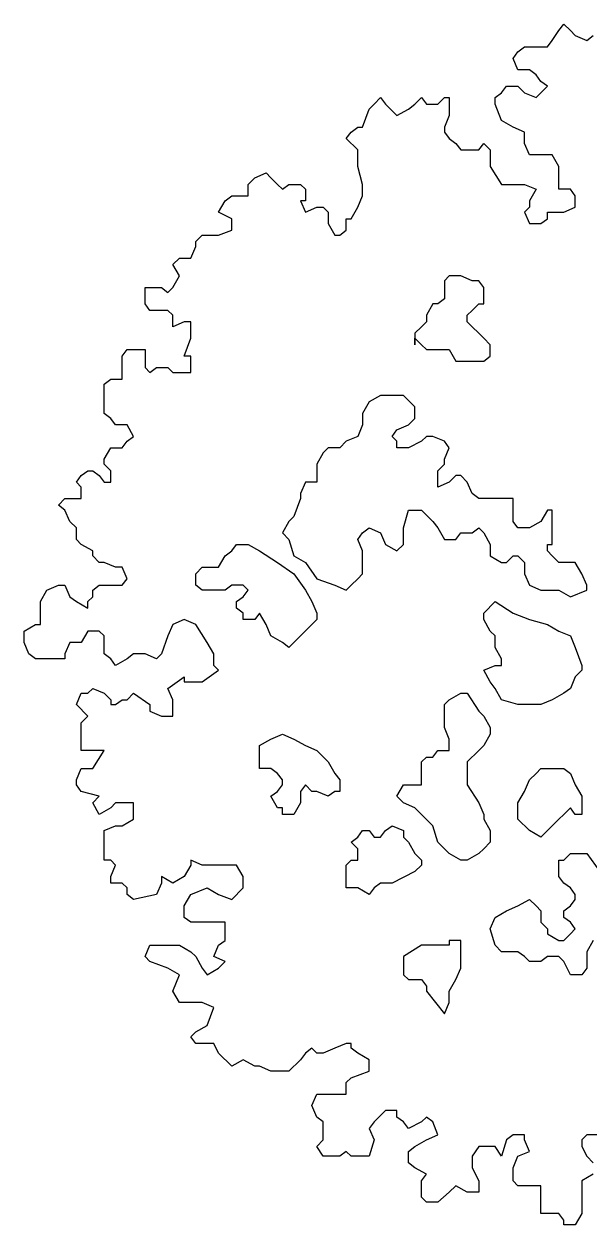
# Model space of a CAD drawing. Extents: x 39.03 to 40.75, y 6.47 to 8.06.
# Drawn here: x 39.032 to 39.751, y 6.503 to 8.029 of the extents above; entities that cross this region are included whole.
import ezdxf

# ---------------------------------------------------------------- set-up
doc = ezdxf.new("R2010")
doc.units = 0
doc.header["$MEASUREMENT"] = 0
doc.layers.add('www.dwgautocad.com', color=7, linetype='CONTINUOUS')

# ---------------------------------------------------------------- blocks, each defined once
blk = doc.blocks.new('AR48-www.dwgautocad.com')
at = {"layer": 'www.dwgautocad.com'}
for points in [[(-0.6195, -0.0477), (-0.6278, -0.0332), (-0.6423, -0.0103), (-0.6569, -0.0041), (-0.6714, -0.0103), (-0.6777, -0.0249), (-0.686, -0.0477), (-0.6922, -0.054), (-0.7068, -0.0477), (-0.7151, -0.0477), (-0.7213, -0.0477), (-0.7296, -0.054), (-0.7442, -0.0623), (-0.7504, -0.054), (-0.7587, -0.0477), (-0.7587, -0.0394), (-0.7587, -0.0249), (-0.7649, -0.0186), (-0.7795, -0.0186), (-0.7878, -0.0332), (-0.8023, -0.0332), (-0.8086, -0.0477), (-0.8086, -0.054), (-0.8252, -0.054), (-0.846, -0.054), (-0.8543, -0.0477), (-0.8605, -0.0332), (-0.8605, -0.0249), (-0.8605, -0.0186), (-0.846, -0.0103), (-0.8397, -0.0103), (-0.8397, 0.0042), (-0.8397, 0.0104), (-0.8397, 0.0188), (-0.8314, 0.0333), (-0.8169, 0.0395), (-0.8086, 0.0395), (-0.8023, 0.025), (-0.794, 0.0188), (-0.7795, 0.0104), (-0.7795, 0.0188), (-0.7732, 0.025), (-0.7732, 0.0333), (-0.7649, 0.0395), (-0.7504, 0.0395), (-0.7442, 0.0395), (-0.7358, 0.0395), (-0.7296, 0.0479), (-0.7358, 0.0624), (-0.7442, 0.0624), (-0.7587, 0.0686), (-0.7649, 0.0686), (-0.7732, 0.0769), (-0.7732, 0.0832), (-0.7878, 0.0915), (-0.794, 0.0977), (-0.794, 0.1123), (-0.8023, 0.1206), (-0.8086, 0.1351), (-0.8169, 0.1414), (-0.8086, 0.1497), (-0.794, 0.1497), (-0.7878, 0.1497), (-0.7878, 0.1642), (-0.794, 0.1704), (-0.7878, 0.1788), (-0.7795, 0.185), (-0.7732, 0.185), (-0.7649, 0.1788), (-0.7587, 0.1704), (-0.7504, 0.1704), (-0.7504, 0.185), (-0.7587, 0.1933), (-0.7587, 0.1995), (-0.7504, 0.2141), (-0.7358, 0.2141), (-0.7296, 0.2224), (-0.7213, 0.2286), (-0.7296, 0.2432), (-0.7358, 0.2432), (-0.7442, 0.2432), (-0.7504, 0.2515), (-0.7587, 0.2577), (-0.7587, 0.2723), (-0.7587, 0.2806), (-0.7587, 0.2868), (-0.7587, 0.2951), (-0.7504, 0.3014), (-0.7442, 0.3014), (-0.7358, 0.3014), (-0.7358, 0.3159), (-0.7358, 0.3242), (-0.7358, 0.3304), (-0.7296, 0.3388), (-0.7151, 0.3388), (-0.7068, 0.3388), (-0.7068, 0.3242), (-0.7068, 0.3159), (-0.7005, 0.3097), (-0.6922, 0.3159), (-0.6777, 0.3159), (-0.6714, 0.3097), (-0.6631, 0.3097), (-0.6569, 0.3097), (-0.6486, 0.3097), (-0.6486, 0.3159), (-0.6486, 0.3304), (-0.6569, 0.3304), (-0.6486, 0.3533), (-0.6486, 0.3678), (-0.6486, 0.3741), (-0.6569, 0.3741), (-0.6714, 0.3678), (-0.6714, 0.3824), (-0.6777, 0.3886), (-0.6922, 0.3886), (-0.7005, 0.3886), (-0.7068, 0.3969), (-0.7068, 0.4032), (-0.7068, 0.4177), (-0.6922, 0.4177), (-0.686, 0.4177), (-0.6777, 0.4115), (-0.6714, 0.4177), (-0.6631, 0.4323), (-0.6714, 0.4468), (-0.6631, 0.4551), (-0.6569, 0.4551), (-0.6486, 0.4551), (-0.6423, 0.4697), (-0.6423, 0.4759), (-0.634, 0.4842), (-0.6278, 0.4842), (-0.6133, 0.4842), (-0.5966, 0.4904), (-0.5966, 0.4988), (-0.5966, 0.505), (-0.6133, 0.5133), (-0.6049, 0.5278), (-0.5966, 0.5341), (-0.5904, 0.5341), (-0.5758, 0.5341), (-0.5758, 0.5486), (-0.5675, 0.5569), (-0.553, 0.5632), (-0.5468, 0.5569), (-0.5384, 0.5486), (-0.5322, 0.5424), (-0.5239, 0.5486), (-0.5094, 0.5486), (-0.5031, 0.5424), (-0.5031, 0.5278), (-0.5094, 0.5278), (-0.5031, 0.5133), (-0.4886, 0.5195), (-0.4803, 0.5195), (-0.474, 0.5133), (-0.474, 0.4988), (-0.4657, 0.4842), (-0.4595, 0.4842), (-0.4512, 0.4904), (-0.4512, 0.505), (-0.4449, 0.505), (-0.4366, 0.5195), (-0.4304, 0.5341), (-0.4304, 0.5424), (-0.4304, 0.5486), (-0.4366, 0.5715), (-0.4366, 0.5923), (-0.4512, 0.6068), (-0.4449, 0.6151), (-0.4366, 0.6213), (-0.4304, 0.6213), (-0.4221, 0.6442), (-0.4159, 0.6504), (-0.4075, 0.6588), (-0.4013, 0.6504), (-0.3868, 0.6359), (-0.3722, 0.6442), (-0.3639, 0.6504), (-0.3556, 0.6588), (-0.3494, 0.6504), (-0.3348, 0.6504), (-0.3265, 0.6588), (-0.3203, 0.6588), (-0.3203, 0.6504), (-0.3203, 0.6359), (-0.3265, 0.6213), (-0.3265, 0.6151), (-0.3203, 0.6068), (-0.312, 0.6006), (-0.3057, 0.5923), (-0.2829, 0.5923), (-0.2766, 0.6006), (-0.2683, 0.5923), (-0.2683, 0.5777), (-0.2683, 0.5715), (-0.2538, 0.5486), (-0.2392, 0.5486), (-0.233, 0.5486), (-0.2247, 0.5486), (-0.2101, 0.5424), (-0.2185, 0.5278), (-0.2185, 0.5195), (-0.2247, 0.5133), (-0.2185, 0.4988), (-0.2039, 0.4988), (-0.1956, 0.505), (-0.1956, 0.5133), (-0.181, 0.5133), (-0.1748, 0.5133), (-0.1603, 0.5195), (-0.1603, 0.5341), (-0.1665, 0.5424), (-0.181, 0.5424), (-0.181, 0.5486), (-0.181, 0.5569), (-0.181, 0.5715), (-0.1894, 0.586), (-0.1956, 0.586), (-0.2101, 0.586), (-0.2185, 0.586), (-0.2247, 0.6006), (-0.2247, 0.6068), (-0.2247, 0.6151), (-0.2392, 0.6213), (-0.2538, 0.6297), (-0.2621, 0.6504), (-0.2621, 0.6588), (-0.2538, 0.665), (-0.2475, 0.6733), (-0.233, 0.6733), (-0.2247, 0.665), (-0.2101, 0.6588), (-0.1956, 0.6733), (-0.2039, 0.6795), (-0.2101, 0.6878), (-0.2185, 0.6941), (-0.233, 0.6941), (-0.2392, 0.7086), (-0.233, 0.7169), (-0.2247, 0.7232), (-0.2185, 0.7232), (-0.2039, 0.7232), (-0.1956, 0.7232), (-0.1894, 0.7315), (-0.181, 0.7439), (-0.1748, 0.7523), (-0.1665, 0.7439), (-0.1603, 0.7377), (-0.1457, 0.7315), (-0.1374, 0.7377)], [(-0.1291, -0.6586), (-0.1457, -0.6586), (-0.152, -0.6649), (-0.152, -0.6732), (-0.1457, -0.6856), (-0.1374, -0.694)], [(-0.1374, -0.7085), (-0.152, -0.7168), (-0.152, -0.723), (-0.152, -0.7314), (-0.152, -0.7438), (-0.152, -0.7584), (-0.1603, -0.7729), (-0.1748, -0.7729), (-0.1748, -0.7667), (-0.181, -0.7584), (-0.1894, -0.7584), (-0.2039, -0.7584), (-0.2039, -0.7521), (-0.2039, -0.7376), (-0.2039, -0.723), (-0.2185, -0.723), (-0.233, -0.723), (-0.2392, -0.7168), (-0.2392, -0.7085), (-0.2392, -0.7002), (-0.233, -0.6856), (-0.2185, -0.6794), (-0.2247, -0.6649), (-0.2247, -0.6586), (-0.2392, -0.6586), (-0.2475, -0.6649), (-0.2538, -0.6856), (-0.2621, -0.6732), (-0.2766, -0.6732), (-0.2829, -0.6732), (-0.2912, -0.6856), (-0.2912, -0.7002), (-0.2829, -0.7168), (-0.2829, -0.7314), (-0.2974, -0.7314), (-0.312, -0.723), (-0.3203, -0.7314), (-0.3348, -0.7438), (-0.3494, -0.7438), (-0.3556, -0.7376), (-0.3556, -0.7168), (-0.3494, -0.7085), (-0.3639, -0.7002), (-0.3722, -0.694), (-0.3722, -0.6794), (-0.3639, -0.6732), (-0.3494, -0.6649), (-0.3348, -0.6586), (-0.341, -0.642), (-0.3494, -0.6358), (-0.3556, -0.642), (-0.3722, -0.6503), (-0.3784, -0.642), (-0.3868, -0.6358), (-0.3868, -0.6275), (-0.4013, -0.6275), (-0.4159, -0.642), (-0.4221, -0.6503), (-0.4159, -0.6649), (-0.4221, -0.6856), (-0.4449, -0.6856), (-0.4512, -0.6794), (-0.4595, -0.6856), (-0.4803, -0.6856), (-0.4886, -0.6732), (-0.4803, -0.6649), (-0.4803, -0.6586), (-0.4803, -0.642), (-0.4886, -0.6358), (-0.4948, -0.6212), (-0.4886, -0.6067), (-0.4803, -0.6067), (-0.4595, -0.6067), (-0.4512, -0.6067), (-0.4512, -0.5921), (-0.4449, -0.5859), (-0.4221, -0.5776), (-0.4221, -0.5714), (-0.4221, -0.5631), (-0.4366, -0.5547), (-0.4449, -0.5485), (-0.4449, -0.5423), (-0.4512, -0.5423), (-0.4657, -0.5485), (-0.4803, -0.5547), (-0.4886, -0.5547), (-0.4948, -0.5485), (-0.5031, -0.5547), (-0.5094, -0.5631), (-0.5239, -0.5776), (-0.5384, -0.5776), (-0.5468, -0.5776), (-0.5613, -0.5714), (-0.5675, -0.5714), (-0.5821, -0.5631), (-0.5966, -0.5714), (-0.6133, -0.5547), (-0.6195, -0.5423), (-0.6423, -0.5423), (-0.6486, -0.534), (-0.6423, -0.5277), (-0.6278, -0.5194), (-0.6195, -0.4966), (-0.634, -0.4903), (-0.6631, -0.4903), (-0.6714, -0.4758), (-0.6631, -0.455), (-0.6777, -0.4467), (-0.7005, -0.4384), (-0.7068, -0.4321), (-0.7005, -0.4176), (-0.6777, -0.4176), (-0.6631, -0.4176), (-0.6486, -0.4259), (-0.6423, -0.4321), (-0.634, -0.4467), (-0.6278, -0.455), (-0.6133, -0.4467), (-0.6049, -0.4384), (-0.6195, -0.4321), (-0.6133, -0.4176), (-0.6049, -0.4114), (-0.6049, -0.3968), (-0.6049, -0.3885), (-0.6195, -0.3885), (-0.6486, -0.3885), (-0.6569, -0.3823), (-0.6569, -0.3677), (-0.6486, -0.3532), (-0.6278, -0.3449), (-0.6133, -0.3532), (-0.5966, -0.3594), (-0.5821, -0.3449), (-0.5821, -0.3303), (-0.5904, -0.3158), (-0.5966, -0.3158), (-0.6195, -0.3158), (-0.634, -0.3158), (-0.6486, -0.3095), (-0.6486, -0.3158), (-0.6569, -0.3303), (-0.6714, -0.3386), (-0.686, -0.3303), (-0.686, -0.3386), (-0.6922, -0.3532), (-0.7213, -0.3594), (-0.7296, -0.3532), (-0.7296, -0.3449), (-0.7358, -0.3386), (-0.7504, -0.3386), (-0.7504, -0.3303), (-0.7442, -0.3158), (-0.7504, -0.3095), (-0.7587, -0.3095), (-0.7587, -0.2721), (-0.7442, -0.2659), (-0.7358, -0.2659), (-0.7213, -0.2576), (-0.7213, -0.2514), (-0.7213, -0.2368), (-0.7442, -0.2368), (-0.7504, -0.2431), (-0.7649, -0.2514), (-0.7732, -0.2368), (-0.7649, -0.2285), (-0.7878, -0.2223), (-0.794, -0.214), (-0.794, -0.2077), (-0.7878, -0.1932), (-0.7732, -0.1932), (-0.7587, -0.1703), (-0.7732, -0.1703), (-0.7878, -0.1703), (-0.7878, -0.1558), (-0.7878, -0.1495), (-0.7878, -0.135), (-0.7795, -0.1267), (-0.794, -0.1121), (-0.7878, -0.0976), (-0.7795, -0.0976), (-0.7732, -0.0914), (-0.7587, -0.0976), (-0.7504, -0.1059), (-0.7504, -0.1121), (-0.7442, -0.1121), (-0.7358, -0.1059), (-0.7296, -0.1059), (-0.7213, -0.0976), (-0.7005, -0.1121), (-0.7005, -0.1205), (-0.686, -0.1267), (-0.6714, -0.1267), (-0.6714, -0.1205), (-0.6714, -0.1059), (-0.6777, -0.0914), (-0.6569, -0.0768), (-0.6569, -0.0831), (-0.634, -0.0831), (-0.6133, -0.0685), (-0.6195, -0.0623), (-0.6195, -0.0477), (-0.6195, -0.0477)], [(-0.6195, -0.0477), (-0.6278, -0.0332), (-0.6423, -0.0103), (-0.6569, -0.0041), (-0.6714, -0.0103), (-0.6777, -0.0249), (-0.686, -0.0477), (-0.6922, -0.054), (-0.7068, -0.0477), (-0.7151, -0.0477), (-0.7213, -0.0477), (-0.7296, -0.054), (-0.7442, -0.0623), (-0.7504, -0.054), (-0.7587, -0.0477), (-0.7587, -0.0394), (-0.7587, -0.0249), (-0.7649, -0.0186), (-0.7795, -0.0186), (-0.7878, -0.0332), (-0.8023, -0.0332), (-0.8086, -0.0477), (-0.8086, -0.054), (-0.8252, -0.054), (-0.846, -0.054), (-0.8543, -0.0477), (-0.8605, -0.0332), (-0.8605, -0.0249), (-0.8605, -0.0186), (-0.846, -0.0103), (-0.8397, -0.0103), (-0.8397, 0.0042), (-0.8397, 0.0104), (-0.8397, 0.0188), (-0.8314, 0.0333), (-0.8169, 0.0395), (-0.8086, 0.0395), (-0.8023, 0.025), (-0.794, 0.0188), (-0.7795, 0.0104), (-0.7795, 0.0188), (-0.7732, 0.025), (-0.7732, 0.0333), (-0.7649, 0.0395), (-0.7504, 0.0395), (-0.7442, 0.0395), (-0.7358, 0.0395), (-0.7296, 0.0479), (-0.7358, 0.0624), (-0.7442, 0.0624), (-0.7587, 0.0686), (-0.7649, 0.0686), (-0.7732, 0.0769), (-0.7732, 0.0832), (-0.7878, 0.0915), (-0.794, 0.0977), (-0.794, 0.1123), (-0.8023, 0.1206), (-0.8086, 0.1351), (-0.8169, 0.1414), (-0.8086, 0.1497), (-0.794, 0.1497), (-0.7878, 0.1497), (-0.7878, 0.1642), (-0.794, 0.1704), (-0.7878, 0.1788), (-0.7795, 0.185), (-0.7732, 0.185), (-0.7649, 0.1788), (-0.7587, 0.1704), (-0.7504, 0.1704), (-0.7504, 0.185), (-0.7587, 0.1933), (-0.7587, 0.1995), (-0.7504, 0.2141), (-0.7358, 0.2141), (-0.7296, 0.2224), (-0.7213, 0.2286), (-0.7296, 0.2432), (-0.7358, 0.2432), (-0.7442, 0.2432), (-0.7504, 0.2515), (-0.7587, 0.2577), (-0.7587, 0.2723), (-0.7587, 0.2806), (-0.7587, 0.2868), (-0.7587, 0.2951), (-0.7504, 0.3014), (-0.7442, 0.3014), (-0.7358, 0.3014), (-0.7358, 0.3159), (-0.7358, 0.3242), (-0.7358, 0.3304), (-0.7296, 0.3388), (-0.7151, 0.3388), (-0.7068, 0.3388), (-0.7068, 0.3242), (-0.7068, 0.3159), (-0.7005, 0.3097), (-0.6922, 0.3159), (-0.6777, 0.3159), (-0.6714, 0.3097), (-0.6631, 0.3097), (-0.6569, 0.3097), (-0.6486, 0.3097), (-0.6486, 0.3159), (-0.6486, 0.3304), (-0.6569, 0.3304), (-0.6486, 0.3533), (-0.6486, 0.3678), (-0.6486, 0.3741), (-0.6569, 0.3741), (-0.6714, 0.3678), (-0.6714, 0.3824), (-0.6777, 0.3886), (-0.6922, 0.3886), (-0.7005, 0.3886), (-0.7068, 0.3969), (-0.7068, 0.4032), (-0.7068, 0.4177), (-0.6922, 0.4177), (-0.686, 0.4177), (-0.6777, 0.4115), (-0.6714, 0.4177), (-0.6631, 0.4323), (-0.6714, 0.4468), (-0.6631, 0.4551), (-0.6569, 0.4551), (-0.6486, 0.4551), (-0.6423, 0.4697), (-0.6423, 0.4759), (-0.634, 0.4842), (-0.6278, 0.4842), (-0.6133, 0.4842), (-0.5966, 0.4904), (-0.5966, 0.4988), (-0.5966, 0.505), (-0.6133, 0.5133), (-0.6049, 0.5278), (-0.5966, 0.5341), (-0.5904, 0.5341), (-0.5758, 0.5341), (-0.5758, 0.5486), (-0.5675, 0.5569), (-0.553, 0.5632), (-0.5468, 0.5569), (-0.5384, 0.5486), (-0.5322, 0.5424), (-0.5239, 0.5486), (-0.5094, 0.5486), (-0.5031, 0.5424), (-0.5031, 0.5278), (-0.5094, 0.5278), (-0.5031, 0.5133), (-0.4886, 0.5195), (-0.4803, 0.5195), (-0.474, 0.5133), (-0.474, 0.4988), (-0.4657, 0.4842), (-0.4595, 0.4842), (-0.4512, 0.4904), (-0.4512, 0.505), (-0.4449, 0.505), (-0.4366, 0.5195), (-0.4304, 0.5341), (-0.4304, 0.5424), (-0.4304, 0.5486), (-0.4366, 0.5715), (-0.4366, 0.5923), (-0.4512, 0.6068), (-0.4449, 0.6151), (-0.4366, 0.6213), (-0.4304, 0.6213), (-0.4221, 0.6442), (-0.4159, 0.6504), (-0.4075, 0.6588), (-0.4013, 0.6504), (-0.3868, 0.6359), (-0.3722, 0.6442), (-0.3639, 0.6504), (-0.3556, 0.6588), (-0.3494, 0.6504), (-0.3348, 0.6504), (-0.3265, 0.6588), (-0.3203, 0.6588), (-0.3203, 0.6504), (-0.3203, 0.6359), (-0.3265, 0.6213), (-0.3265, 0.6151), (-0.3203, 0.6068), (-0.312, 0.6006), (-0.3057, 0.5923), (-0.2829, 0.5923), (-0.2766, 0.6006), (-0.2683, 0.5923), (-0.2683, 0.5777), (-0.2683, 0.5715), (-0.2538, 0.5486), (-0.2392, 0.5486), (-0.233, 0.5486), (-0.2247, 0.5486), (-0.2101, 0.5424), (-0.2185, 0.5278), (-0.2185, 0.5195), (-0.2247, 0.5133), (-0.2185, 0.4988), (-0.2039, 0.4988), (-0.1956, 0.505), (-0.1956, 0.5133), (-0.181, 0.5133), (-0.1748, 0.5133), (-0.1603, 0.5195), (-0.1603, 0.5341), (-0.1665, 0.5424), (-0.181, 0.5424), (-0.181, 0.5486), (-0.181, 0.5569), (-0.181, 0.5715), (-0.1894, 0.586), (-0.1956, 0.586), (-0.2101, 0.586), (-0.2185, 0.586), (-0.2247, 0.6006), (-0.2247, 0.6068), (-0.2247, 0.6151), (-0.2392, 0.6213), (-0.2538, 0.6297), (-0.2621, 0.6504), (-0.2621, 0.6588), (-0.2538, 0.665), (-0.2475, 0.6733), (-0.233, 0.6733), (-0.2247, 0.665), (-0.2101, 0.6588), (-0.1956, 0.6733), (-0.2039, 0.6795), (-0.2101, 0.6878), (-0.2185, 0.6941), (-0.233, 0.6941), (-0.2392, 0.7086), (-0.233, 0.7169), (-0.2247, 0.7232), (-0.2185, 0.7232), (-0.2039, 0.7232), (-0.1956, 0.7232), (-0.1894, 0.7315), (-0.181, 0.7439), (-0.1748, 0.7523), (-0.1665, 0.7439), (-0.1603, 0.7377), (-0.1457, 0.7315), (-0.1374, 0.7377)], [(-0.1291, -0.6586), (-0.1457, -0.6586), (-0.152, -0.6649), (-0.152, -0.6732), (-0.1457, -0.6856), (-0.1374, -0.694)], [(-0.1374, -0.7085), (-0.152, -0.7168), (-0.152, -0.723), (-0.152, -0.7314), (-0.152, -0.7438), (-0.152, -0.7584), (-0.1603, -0.7729), (-0.1748, -0.7729), (-0.1748, -0.7667), (-0.181, -0.7584), (-0.1894, -0.7584), (-0.2039, -0.7584), (-0.2039, -0.7521), (-0.2039, -0.7376), (-0.2039, -0.723), (-0.2185, -0.723), (-0.233, -0.723), (-0.2392, -0.7168), (-0.2392, -0.7085), (-0.2392, -0.7002), (-0.233, -0.6856), (-0.2185, -0.6794), (-0.2247, -0.6649), (-0.2247, -0.6586), (-0.2392, -0.6586), (-0.2475, -0.6649), (-0.2538, -0.6856), (-0.2621, -0.6732), (-0.2766, -0.6732), (-0.2829, -0.6732), (-0.2912, -0.6856), (-0.2912, -0.7002), (-0.2829, -0.7168), (-0.2829, -0.7314), (-0.2974, -0.7314), (-0.312, -0.723), (-0.3203, -0.7314), (-0.3348, -0.7438), (-0.3494, -0.7438), (-0.3556, -0.7376), (-0.3556, -0.7168), (-0.3494, -0.7085), (-0.3639, -0.7002), (-0.3722, -0.694), (-0.3722, -0.6794), (-0.3639, -0.6732), (-0.3494, -0.6649), (-0.3348, -0.6586), (-0.341, -0.642), (-0.3494, -0.6358), (-0.3556, -0.642), (-0.3722, -0.6503), (-0.3784, -0.642), (-0.3868, -0.6358), (-0.3868, -0.6275), (-0.4013, -0.6275), (-0.4159, -0.642), (-0.4221, -0.6503), (-0.4159, -0.6649), (-0.4221, -0.6856), (-0.4449, -0.6856), (-0.4512, -0.6794), (-0.4595, -0.6856), (-0.4803, -0.6856), (-0.4886, -0.6732), (-0.4803, -0.6649), (-0.4803, -0.6586), (-0.4803, -0.642), (-0.4886, -0.6358), (-0.4948, -0.6212), (-0.4886, -0.6067), (-0.4803, -0.6067), (-0.4595, -0.6067), (-0.4512, -0.6067), (-0.4512, -0.5921), (-0.4449, -0.5859), (-0.4221, -0.5776), (-0.4221, -0.5714), (-0.4221, -0.5631), (-0.4366, -0.5547), (-0.4449, -0.5485), (-0.4449, -0.5423), (-0.4512, -0.5423), (-0.4657, -0.5485), (-0.4803, -0.5547), (-0.4886, -0.5547), (-0.4948, -0.5485), (-0.5031, -0.5547), (-0.5094, -0.5631), (-0.5239, -0.5776), (-0.5384, -0.5776), (-0.5468, -0.5776), (-0.5613, -0.5714), (-0.5675, -0.5714), (-0.5821, -0.5631), (-0.5966, -0.5714), (-0.6133, -0.5547), (-0.6195, -0.5423), (-0.6423, -0.5423), (-0.6486, -0.534), (-0.6423, -0.5277), (-0.6278, -0.5194), (-0.6195, -0.4966), (-0.634, -0.4903), (-0.6631, -0.4903), (-0.6714, -0.4758), (-0.6631, -0.455), (-0.6777, -0.4467), (-0.7005, -0.4384), (-0.7068, -0.4321), (-0.7005, -0.4176), (-0.6777, -0.4176), (-0.6631, -0.4176), (-0.6486, -0.4259), (-0.6423, -0.4321), (-0.634, -0.4467), (-0.6278, -0.455), (-0.6133, -0.4467), (-0.6049, -0.4384), (-0.6195, -0.4321), (-0.6133, -0.4176), (-0.6049, -0.4114), (-0.6049, -0.3968), (-0.6049, -0.3885), (-0.6195, -0.3885), (-0.6486, -0.3885), (-0.6569, -0.3823), (-0.6569, -0.3677), (-0.6486, -0.3532), (-0.6278, -0.3449), (-0.6133, -0.3532), (-0.5966, -0.3594), (-0.5821, -0.3449), (-0.5821, -0.3303), (-0.5904, -0.3158), (-0.5966, -0.3158), (-0.6195, -0.3158), (-0.634, -0.3158), (-0.6486, -0.3095), (-0.6486, -0.3158), (-0.6569, -0.3303), (-0.6714, -0.3386), (-0.686, -0.3303), (-0.686, -0.3386), (-0.6922, -0.3532), (-0.7213, -0.3594), (-0.7296, -0.3532), (-0.7296, -0.3449), (-0.7358, -0.3386), (-0.7504, -0.3386), (-0.7504, -0.3303), (-0.7442, -0.3158), (-0.7504, -0.3095), (-0.7587, -0.3095), (-0.7587, -0.2721), (-0.7442, -0.2659), (-0.7358, -0.2659), (-0.7213, -0.2576), (-0.7213, -0.2514), (-0.7213, -0.2368), (-0.7442, -0.2368), (-0.7504, -0.2431), (-0.7649, -0.2514), (-0.7732, -0.2368), (-0.7649, -0.2285), (-0.7878, -0.2223), (-0.794, -0.214), (-0.794, -0.2077), (-0.7878, -0.1932), (-0.7732, -0.1932), (-0.7587, -0.1703), (-0.7732, -0.1703), (-0.7878, -0.1703), (-0.7878, -0.1558), (-0.7878, -0.1495), (-0.7878, -0.135), (-0.7795, -0.1267), (-0.794, -0.1121), (-0.7878, -0.0976), (-0.7795, -0.0976), (-0.7732, -0.0914), (-0.7587, -0.0976), (-0.7504, -0.1059), (-0.7504, -0.1121), (-0.7442, -0.1121), (-0.7358, -0.1059), (-0.7296, -0.1059), (-0.7213, -0.0976), (-0.7005, -0.1121), (-0.7005, -0.1205), (-0.686, -0.1267), (-0.6714, -0.1267), (-0.6714, -0.1205), (-0.6714, -0.1059), (-0.6777, -0.0914), (-0.6569, -0.0768), (-0.6569, -0.0831), (-0.634, -0.0831), (-0.6133, -0.0685), (-0.6195, -0.0623), (-0.6195, -0.0477)], [(-0.3639, 0.3533), (-0.3556, 0.345), (-0.3494, 0.3388), (-0.341, 0.3388), (-0.3348, 0.3388), (-0.3203, 0.3388), (-0.312, 0.3242), (-0.3057, 0.3242), (-0.2912, 0.3242), (-0.2829, 0.3242), (-0.2766, 0.3242), (-0.2683, 0.3304), (-0.2683, 0.3388), (-0.2683, 0.345), (-0.2766, 0.3533), (-0.2829, 0.3595), (-0.2912, 0.3678), (-0.2974, 0.3741), (-0.2974, 0.3824), (-0.2912, 0.3886), (-0.2829, 0.3969), (-0.2766, 0.3969), (-0.2766, 0.4115), (-0.2766, 0.4177), (-0.2829, 0.426), (-0.2912, 0.426), (-0.3057, 0.4323), (-0.312, 0.4323), (-0.3203, 0.4323), (-0.3265, 0.426), (-0.3265, 0.4115), (-0.3265, 0.4032), (-0.3348, 0.3969), (-0.341, 0.3969), (-0.3494, 0.3824), (-0.3494, 0.3741), (-0.3556, 0.3678), (-0.3639, 0.3595), (-0.3639, 0.345), (-0.3639, 0.3533), (-0.3639, 0.3533)], [(-0.3639, 0.3533), (-0.3556, 0.345), (-0.3494, 0.3388), (-0.341, 0.3388), (-0.3348, 0.3388), (-0.3203, 0.3388), (-0.312, 0.3242), (-0.3057, 0.3242), (-0.2912, 0.3242), (-0.2829, 0.3242), (-0.2766, 0.3242), (-0.2683, 0.3304), (-0.2683, 0.3388), (-0.2683, 0.345), (-0.2766, 0.3533), (-0.2829, 0.3595), (-0.2912, 0.3678), (-0.2974, 0.3741), (-0.2974, 0.3824), (-0.2912, 0.3886), (-0.2829, 0.3969), (-0.2766, 0.3969), (-0.2766, 0.4115), (-0.2766, 0.4177), (-0.2829, 0.426), (-0.2912, 0.426), (-0.3057, 0.4323), (-0.312, 0.4323), (-0.3203, 0.4323), (-0.3265, 0.426), (-0.3265, 0.4115), (-0.3265, 0.4032), (-0.3348, 0.3969), (-0.341, 0.3969), (-0.3494, 0.3824), (-0.3494, 0.3741), (-0.3556, 0.3678), (-0.3639, 0.3595), (-0.3639, 0.345), (-0.3639, 0.3533)], [(-0.1457, 0.0333), (-0.1457, 0.0395), (-0.152, 0.0541), (-0.1603, 0.0686), (-0.1748, 0.0686), (-0.181, 0.0686), (-0.1894, 0.0769), (-0.1956, 0.0832), (-0.1956, 0.0915), (-0.1894, 0.0915), (-0.1894, 0.0977), (-0.1894, 0.1123), (-0.1894, 0.1268), (-0.1894, 0.1351), (-0.1956, 0.1351), (-0.2039, 0.1206), (-0.2185, 0.1123), (-0.233, 0.1123), (-0.2392, 0.1206), (-0.2392, 0.1268), (-0.2392, 0.1414), (-0.2392, 0.1497), (-0.2538, 0.1497), (-0.2621, 0.1497), (-0.2683, 0.1497), (-0.2829, 0.1497), (-0.2912, 0.1559), (-0.2974, 0.1704), (-0.3057, 0.1788), (-0.312, 0.1788), (-0.3203, 0.1704), (-0.3348, 0.1642), (-0.3348, 0.1704), (-0.3348, 0.1788), (-0.3348, 0.185), (-0.3265, 0.1933), (-0.3265, 0.1995), (-0.3203, 0.2141), (-0.3265, 0.2224), (-0.341, 0.2286), (-0.3494, 0.2286), (-0.3556, 0.2224), (-0.3722, 0.2141), (-0.3784, 0.2141), (-0.3868, 0.2141), (-0.3868, 0.2224), (-0.393, 0.2286), (-0.3868, 0.2369), (-0.3722, 0.2432), (-0.3639, 0.2515), (-0.3639, 0.266), (-0.3784, 0.2806), (-0.393, 0.2806), (-0.4075, 0.2806), (-0.4221, 0.2723), (-0.4304, 0.2577), (-0.4304, 0.2432), (-0.4366, 0.2286), (-0.4512, 0.2224), (-0.4595, 0.2141), (-0.474, 0.2141), (-0.4803, 0.2078), (-0.4886, 0.1933), (-0.4886, 0.185), (-0.4886, 0.1704), (-0.5031, 0.1704), (-0.5094, 0.1559), (-0.5094, 0.1497), (-0.5177, 0.1268), (-0.5239, 0.1206), (-0.5322, 0.106), (-0.5239, 0.0977), (-0.5177, 0.0769), (-0.5031, 0.0686), (-0.4886, 0.0479), (-0.4657, 0.0395), (-0.4512, 0.0333), (-0.4449, 0.0395), (-0.4366, 0.0479), (-0.4304, 0.0541), (-0.4304, 0.0686), (-0.4304, 0.0832), (-0.4366, 0.0977), (-0.4304, 0.106), (-0.4221, 0.1123), (-0.4075, 0.106), (-0.4013, 0.0915), (-0.3868, 0.0832), (-0.3784, 0.0915), (-0.3784, 0.106), (-0.3784, 0.1123), (-0.3722, 0.1351), (-0.3639, 0.1351), (-0.3556, 0.1351), (-0.341, 0.1206), (-0.3348, 0.1123), (-0.3265, 0.0977), (-0.312, 0.0977), (-0.3057, 0.106), (-0.2912, 0.106), (-0.2829, 0.1123), (-0.2766, 0.106), (-0.2683, 0.0915), (-0.2683, 0.0769), (-0.2538, 0.0686), (-0.2475, 0.0686), (-0.2392, 0.0769), (-0.233, 0.0769), (-0.2247, 0.0686), (-0.2247, 0.0541), (-0.2185, 0.0395), (-0.2039, 0.0333), (-0.1894, 0.0333), (-0.181, 0.0333), (-0.1665, 0.025), (-0.1457, 0.0333), (-0.1457, 0.0333)], [(-0.1457, 0.0333), (-0.1457, 0.0395), (-0.152, 0.0541), (-0.1603, 0.0686), (-0.1748, 0.0686), (-0.181, 0.0686), (-0.1894, 0.0769), (-0.1956, 0.0832), (-0.1956, 0.0915), (-0.1894, 0.0915), (-0.1894, 0.0977), (-0.1894, 0.1123), (-0.1894, 0.1268), (-0.1894, 0.1351), (-0.1956, 0.1351), (-0.2039, 0.1206), (-0.2185, 0.1123), (-0.233, 0.1123), (-0.2392, 0.1206), (-0.2392, 0.1268), (-0.2392, 0.1414), (-0.2392, 0.1497), (-0.2538, 0.1497), (-0.2621, 0.1497), (-0.2683, 0.1497), (-0.2829, 0.1497), (-0.2912, 0.1559), (-0.2974, 0.1704), (-0.3057, 0.1788), (-0.312, 0.1788), (-0.3203, 0.1704), (-0.3348, 0.1642), (-0.3348, 0.1704), (-0.3348, 0.1788), (-0.3348, 0.185), (-0.3265, 0.1933), (-0.3265, 0.1995), (-0.3203, 0.2141), (-0.3265, 0.2224), (-0.341, 0.2286), (-0.3494, 0.2286), (-0.3556, 0.2224), (-0.3722, 0.2141), (-0.3784, 0.2141), (-0.3868, 0.2141), (-0.3868, 0.2224), (-0.393, 0.2286), (-0.3868, 0.2369), (-0.3722, 0.2432), (-0.3639, 0.2515), (-0.3639, 0.266), (-0.3784, 0.2806), (-0.393, 0.2806), (-0.4075, 0.2806), (-0.4221, 0.2723), (-0.4304, 0.2577), (-0.4304, 0.2432), (-0.4366, 0.2286), (-0.4512, 0.2224), (-0.4595, 0.2141), (-0.474, 0.2141), (-0.4803, 0.2078), (-0.4886, 0.1933), (-0.4886, 0.185), (-0.4886, 0.1704), (-0.5031, 0.1704), (-0.5094, 0.1559), (-0.5094, 0.1497), (-0.5177, 0.1268), (-0.5239, 0.1206), (-0.5322, 0.106), (-0.5239, 0.0977), (-0.5177, 0.0769), (-0.5031, 0.0686), (-0.4886, 0.0479), (-0.4657, 0.0395), (-0.4512, 0.0333), (-0.4449, 0.0395), (-0.4366, 0.0479), (-0.4304, 0.0541), (-0.4304, 0.0686), (-0.4304, 0.0832), (-0.4366, 0.0977), (-0.4304, 0.106), (-0.4221, 0.1123), (-0.4075, 0.106), (-0.4013, 0.0915), (-0.3868, 0.0832), (-0.3784, 0.0915), (-0.3784, 0.106), (-0.3784, 0.1123), (-0.3722, 0.1351), (-0.3639, 0.1351), (-0.3556, 0.1351), (-0.341, 0.1206), (-0.3348, 0.1123), (-0.3265, 0.0977), (-0.312, 0.0977), (-0.3057, 0.106), (-0.2912, 0.106), (-0.2829, 0.1123), (-0.2766, 0.106), (-0.2683, 0.0915), (-0.2683, 0.0769), (-0.2538, 0.0686), (-0.2475, 0.0686), (-0.2392, 0.0769), (-0.233, 0.0769), (-0.2247, 0.0686), (-0.2247, 0.0541), (-0.2185, 0.0395), (-0.2039, 0.0333), (-0.1894, 0.0333), (-0.181, 0.0333), (-0.1665, 0.025), (-0.1457, 0.0333)], [(-0.5177, -0.0332), (-0.5239, -0.0394), (-0.5322, -0.0332), (-0.5468, -0.0249), (-0.553, -0.0103), (-0.5613, 0.0042), (-0.5675, -0.0041), (-0.5821, -0.0041), (-0.5821, 0.0042), (-0.5904, 0.0104), (-0.5904, 0.0188), (-0.5821, 0.025), (-0.5758, 0.0333), (-0.5821, 0.0395), (-0.5904, 0.0395), (-0.5966, 0.0395), (-0.6049, 0.0333), (-0.6195, 0.0333), (-0.634, 0.0333), (-0.6423, 0.0395), (-0.6423, 0.0479), (-0.6423, 0.0541), (-0.634, 0.0624), (-0.6278, 0.0624), (-0.6133, 0.0624), (-0.6049, 0.0769), (-0.5966, 0.0832), (-0.5904, 0.0915), (-0.5758, 0.0915), (-0.5613, 0.0832), (-0.5384, 0.0686), (-0.5177, 0.0541), (-0.5031, 0.0333), (-0.4948, 0.0188), (-0.4886, 0.0042), (-0.4886, -0.0041), (-0.5177, -0.0332), (-0.5177, -0.0332)], [(-0.5177, -0.0332), (-0.5239, -0.0394), (-0.5322, -0.0332), (-0.5468, -0.0249), (-0.553, -0.0103), (-0.5613, 0.0042), (-0.5675, -0.0041), (-0.5821, -0.0041), (-0.5821, 0.0042), (-0.5904, 0.0104), (-0.5904, 0.0188), (-0.5821, 0.025), (-0.5758, 0.0333), (-0.5821, 0.0395), (-0.5904, 0.0395), (-0.5966, 0.0395), (-0.6049, 0.0333), (-0.6195, 0.0333), (-0.634, 0.0333), (-0.6423, 0.0395), (-0.6423, 0.0479), (-0.6423, 0.0541), (-0.634, 0.0624), (-0.6278, 0.0624), (-0.6133, 0.0624), (-0.6049, 0.0769), (-0.5966, 0.0832), (-0.5904, 0.0915), (-0.5758, 0.0915), (-0.5613, 0.0832), (-0.5384, 0.0686), (-0.5177, 0.0541), (-0.5031, 0.0333), (-0.4948, 0.0188), (-0.4886, 0.0042), (-0.4886, -0.0041), (-0.5177, -0.0332)], [(-0.2621, -0.0914), (-0.2683, -0.0831), (-0.2766, -0.0685), (-0.2621, -0.0623), (-0.2538, -0.0623), (-0.2538, -0.054), (-0.2621, -0.0394), (-0.2621, -0.0332), (-0.2621, -0.0249), (-0.2683, -0.0186), (-0.2766, -0.0041), (-0.2766, 0.0042), (-0.2621, 0.0188), (-0.2392, 0.0042), (-0.2185, -0.0041), (-0.1956, -0.0103), (-0.181, -0.0186), (-0.1665, -0.0249), (-0.1603, -0.0394), (-0.152, -0.0623), (-0.152, -0.0685), (-0.1603, -0.0768), (-0.1665, -0.0914), (-0.1748, -0.0976), (-0.1894, -0.1059), (-0.2039, -0.1121), (-0.233, -0.1121), (-0.2538, -0.1059), (-0.2621, -0.0914), (-0.2621, -0.0914)], [(-0.2621, -0.0914), (-0.2683, -0.0831), (-0.2766, -0.0685), (-0.2621, -0.0623), (-0.2538, -0.0623), (-0.2538, -0.054), (-0.2621, -0.0394), (-0.2621, -0.0332), (-0.2621, -0.0249), (-0.2683, -0.0186), (-0.2766, -0.0041), (-0.2766, 0.0042), (-0.2621, 0.0188), (-0.2392, 0.0042), (-0.2185, -0.0041), (-0.1956, -0.0103), (-0.181, -0.0186), (-0.1665, -0.0249), (-0.1603, -0.0394), (-0.152, -0.0623), (-0.152, -0.0685), (-0.1603, -0.0768), (-0.1665, -0.0914), (-0.1748, -0.0976), (-0.1894, -0.1059), (-0.2039, -0.1121), (-0.233, -0.1121), (-0.2538, -0.1059), (-0.2621, -0.0914)], [(-0.3057, -0.3095), (-0.3203, -0.3012), (-0.3265, -0.295), (-0.3348, -0.2867), (-0.341, -0.2659), (-0.3556, -0.2514), (-0.3639, -0.2431), (-0.3784, -0.2368), (-0.3868, -0.2285), (-0.3784, -0.214), (-0.3639, -0.214), (-0.3556, -0.214), (-0.3556, -0.2077), (-0.3556, -0.1932), (-0.3556, -0.1849), (-0.3494, -0.1786), (-0.341, -0.1786), (-0.3348, -0.1703), (-0.3203, -0.1703), (-0.3203, -0.1641), (-0.3203, -0.1558), (-0.3265, -0.1412), (-0.3265, -0.1267), (-0.3265, -0.1121), (-0.3203, -0.1059), (-0.3057, -0.0976), (-0.2974, -0.0976), (-0.2829, -0.1205), (-0.2766, -0.1267), (-0.2683, -0.1412), (-0.2683, -0.1495), (-0.2766, -0.1641), (-0.2829, -0.1703), (-0.2974, -0.1849), (-0.2974, -0.2077), (-0.2974, -0.214), (-0.2829, -0.2368), (-0.2766, -0.2514), (-0.2766, -0.2576), (-0.2683, -0.2721), (-0.2683, -0.2867), (-0.2766, -0.295), (-0.2829, -0.3012), (-0.2974, -0.3095), (-0.3057, -0.3095), (-0.3057, -0.3095)], [(-0.3057, -0.3095), (-0.3203, -0.3012), (-0.3265, -0.295), (-0.3348, -0.2867), (-0.341, -0.2659), (-0.3556, -0.2514), (-0.3639, -0.2431), (-0.3784, -0.2368), (-0.3868, -0.2285), (-0.3784, -0.214), (-0.3639, -0.214), (-0.3556, -0.214), (-0.3556, -0.2077), (-0.3556, -0.1932), (-0.3556, -0.1849), (-0.3494, -0.1786), (-0.341, -0.1786), (-0.3348, -0.1703), (-0.3203, -0.1703), (-0.3203, -0.1641), (-0.3203, -0.1558), (-0.3265, -0.1412), (-0.3265, -0.1267), (-0.3265, -0.1121), (-0.3203, -0.1059), (-0.3057, -0.0976), (-0.2974, -0.0976), (-0.2829, -0.1205), (-0.2766, -0.1267), (-0.2683, -0.1412), (-0.2683, -0.1495), (-0.2766, -0.1641), (-0.2829, -0.1703), (-0.2974, -0.1849), (-0.2974, -0.2077), (-0.2974, -0.214), (-0.2829, -0.2368), (-0.2766, -0.2514), (-0.2766, -0.2576), (-0.2683, -0.2721), (-0.2683, -0.2867), (-0.2766, -0.295), (-0.2829, -0.3012), (-0.2974, -0.3095), (-0.3057, -0.3095)], [(-0.5322, -0.2431), (-0.5384, -0.2431), (-0.5468, -0.2285), (-0.5384, -0.2223), (-0.5322, -0.214), (-0.5322, -0.2077), (-0.5384, -0.1994), (-0.5468, -0.1932), (-0.5613, -0.1932), (-0.5613, -0.1849), (-0.5613, -0.1703), (-0.5613, -0.1641), (-0.5468, -0.1558), (-0.5322, -0.1495), (-0.5177, -0.1558), (-0.5031, -0.1641), (-0.4886, -0.1703), (-0.474, -0.1849), (-0.4657, -0.1994), (-0.4595, -0.2077), (-0.4595, -0.2223), (-0.4657, -0.2223), (-0.474, -0.2285), (-0.4886, -0.2223), (-0.4948, -0.2223), (-0.5031, -0.214), (-0.5094, -0.2223), (-0.5094, -0.2285), (-0.5094, -0.2368), (-0.5177, -0.2514), (-0.5322, -0.2514), (-0.5322, -0.2431), (-0.5322, -0.2431)], [(-0.5322, -0.2431), (-0.5384, -0.2431), (-0.5468, -0.2285), (-0.5384, -0.2223), (-0.5322, -0.214), (-0.5322, -0.2077), (-0.5384, -0.1994), (-0.5468, -0.1932), (-0.5613, -0.1932), (-0.5613, -0.1849), (-0.5613, -0.1703), (-0.5613, -0.1641), (-0.5468, -0.1558), (-0.5322, -0.1495), (-0.5177, -0.1558), (-0.5031, -0.1641), (-0.4886, -0.1703), (-0.474, -0.1849), (-0.4657, -0.1994), (-0.4595, -0.2077), (-0.4595, -0.2223), (-0.4657, -0.2223), (-0.474, -0.2285), (-0.4886, -0.2223), (-0.4948, -0.2223), (-0.5031, -0.214), (-0.5094, -0.2223), (-0.5094, -0.2285), (-0.5094, -0.2368), (-0.5177, -0.2514), (-0.5322, -0.2514), (-0.5322, -0.2431)], [(-0.2683, -0.3968), (-0.2621, -0.3823), (-0.2475, -0.374), (-0.233, -0.3677), (-0.2185, -0.3594), (-0.2101, -0.3677), (-0.2039, -0.374), (-0.2039, -0.3885), (-0.1956, -0.3968), (-0.1956, -0.4031), (-0.181, -0.4114), (-0.1748, -0.4114), (-0.1665, -0.4031), (-0.1603, -0.3968), (-0.1665, -0.3885), (-0.1748, -0.3823), (-0.1748, -0.374), (-0.1665, -0.3677), (-0.1603, -0.3594), (-0.1603, -0.3532), (-0.1665, -0.3449), (-0.1748, -0.3386), (-0.181, -0.3303), (-0.181, -0.3158), (-0.181, -0.3095), (-0.1748, -0.3095), (-0.1665, -0.3012), (-0.152, -0.3012), (-0.1457, -0.3012), (-0.1291, -0.3241)], [(-0.1374, -0.4114), (-0.1457, -0.4259), (-0.1457, -0.4467), (-0.152, -0.455), (-0.1665, -0.455), (-0.1748, -0.4384), (-0.181, -0.4321), (-0.1894, -0.4321), (-0.1956, -0.4321), (-0.2039, -0.4384), (-0.2185, -0.4384), (-0.2247, -0.4321), (-0.233, -0.4259), (-0.2392, -0.4259), (-0.2538, -0.4259), (-0.2621, -0.4176), (-0.2683, -0.3968), (-0.2683, -0.3968)], [(-0.2683, -0.3968), (-0.2621, -0.3823), (-0.2475, -0.374), (-0.233, -0.3677), (-0.2185, -0.3594), (-0.2101, -0.3677), (-0.2039, -0.374), (-0.2039, -0.3885), (-0.1956, -0.3968), (-0.1956, -0.4031), (-0.181, -0.4114), (-0.1748, -0.4114), (-0.1665, -0.4031), (-0.1603, -0.3968), (-0.1665, -0.3885), (-0.1748, -0.3823), (-0.1748, -0.374), (-0.1665, -0.3677), (-0.1603, -0.3594), (-0.1603, -0.3532), (-0.1665, -0.3449), (-0.1748, -0.3386), (-0.181, -0.3303), (-0.181, -0.3158), (-0.181, -0.3095), (-0.1748, -0.3095), (-0.1665, -0.3012), (-0.152, -0.3012), (-0.1457, -0.3012), (-0.1291, -0.3241)], [(-0.1374, -0.4114), (-0.1457, -0.4259), (-0.1457, -0.4467), (-0.152, -0.455), (-0.1665, -0.455), (-0.1748, -0.4384), (-0.181, -0.4321), (-0.1894, -0.4321), (-0.1956, -0.4321), (-0.2039, -0.4384), (-0.2185, -0.4384), (-0.2247, -0.4321), (-0.233, -0.4259), (-0.2392, -0.4259), (-0.2538, -0.4259), (-0.2621, -0.4176), (-0.2683, -0.3968)], [(-0.1894, -0.2659), (-0.1956, -0.2721), (-0.2039, -0.2805), (-0.2185, -0.2721), (-0.233, -0.2576), (-0.233, -0.2431), (-0.233, -0.2368), (-0.2247, -0.2223), (-0.2185, -0.2077), (-0.2101, -0.1994), (-0.2039, -0.1932), (-0.1894, -0.1932), (-0.1748, -0.1932), (-0.1665, -0.1994), (-0.1603, -0.214), (-0.152, -0.2285), (-0.152, -0.2368), (-0.152, -0.2431), (-0.152, -0.2514), (-0.1603, -0.2514), (-0.1665, -0.2431), (-0.1894, -0.2659), (-0.1894, -0.2659)], [(-0.1894, -0.2659), (-0.1956, -0.2721), (-0.2039, -0.2805), (-0.2185, -0.2721), (-0.233, -0.2576), (-0.233, -0.2431), (-0.233, -0.2368), (-0.2247, -0.2223), (-0.2185, -0.2077), (-0.2101, -0.1994), (-0.2039, -0.1932), (-0.1894, -0.1932), (-0.1748, -0.1932), (-0.1665, -0.1994), (-0.1603, -0.214), (-0.152, -0.2285), (-0.152, -0.2368), (-0.152, -0.2431), (-0.152, -0.2514), (-0.1603, -0.2514), (-0.1665, -0.2431), (-0.1894, -0.2659)], [(-0.393, -0.3386), (-0.4075, -0.3386), (-0.4159, -0.3449), (-0.4221, -0.3532), (-0.4366, -0.3449), (-0.4512, -0.3449), (-0.4512, -0.3303), (-0.4512, -0.3241), (-0.4512, -0.3158), (-0.4449, -0.3095), (-0.4366, -0.3095), (-0.4366, -0.3012), (-0.4366, -0.295), (-0.4449, -0.2867), (-0.4366, -0.2805), (-0.4304, -0.2721), (-0.4221, -0.2721), (-0.4159, -0.2805), (-0.4075, -0.2805), (-0.4013, -0.2721), (-0.393, -0.2659), (-0.3784, -0.2721), (-0.3784, -0.2805), (-0.3722, -0.2867), (-0.3639, -0.3012), (-0.3556, -0.3095), (-0.3556, -0.3158), (-0.3639, -0.3241), (-0.393, -0.3386), (-0.393, -0.3386)], [(-0.393, -0.3386), (-0.4075, -0.3386), (-0.4159, -0.3449), (-0.4221, -0.3532), (-0.4366, -0.3449), (-0.4512, -0.3449), (-0.4512, -0.3303), (-0.4512, -0.3241), (-0.4512, -0.3158), (-0.4449, -0.3095), (-0.4366, -0.3095), (-0.4366, -0.3012), (-0.4366, -0.295), (-0.4449, -0.2867), (-0.4366, -0.2805), (-0.4304, -0.2721), (-0.4221, -0.2721), (-0.4159, -0.2805), (-0.4075, -0.2805), (-0.4013, -0.2721), (-0.393, -0.2659), (-0.3784, -0.2721), (-0.3784, -0.2805), (-0.3722, -0.2867), (-0.3639, -0.3012), (-0.3556, -0.3095), (-0.3556, -0.3158), (-0.3639, -0.3241), (-0.393, -0.3386)], [(-0.3265, -0.5049), (-0.3203, -0.4903), (-0.3203, -0.4758), (-0.312, -0.4612), (-0.3057, -0.4467), (-0.3057, -0.4321), (-0.3057, -0.4114), (-0.312, -0.4114), (-0.3203, -0.4114), (-0.3203, -0.4176), (-0.3348, -0.4176), (-0.3494, -0.4176), (-0.3556, -0.4176), (-0.3784, -0.4321), (-0.3784, -0.4384), (-0.3784, -0.455), (-0.3722, -0.4612), (-0.3639, -0.4612), (-0.3556, -0.4612), (-0.3494, -0.4695), (-0.3494, -0.4758), (-0.3265, -0.5049), (-0.3265, -0.5049)], [(-0.3265, -0.5049), (-0.3203, -0.4903), (-0.3203, -0.4758), (-0.312, -0.4612), (-0.3057, -0.4467), (-0.3057, -0.4321), (-0.3057, -0.4114), (-0.312, -0.4114), (-0.3203, -0.4114), (-0.3203, -0.4176), (-0.3348, -0.4176), (-0.3494, -0.4176), (-0.3556, -0.4176), (-0.3784, -0.4321), (-0.3784, -0.4384), (-0.3784, -0.455), (-0.3722, -0.4612), (-0.3639, -0.4612), (-0.3556, -0.4612), (-0.3494, -0.4695), (-0.3494, -0.4758), (-0.3265, -0.5049)]]:
    blk.add_lwpolyline(points, dxfattribs=at)

msp = doc.modelspace()

# ---------------------------------------------------------------- block references
at = {"layer": 'www.dwgautocad.com'}
msp.add_blockref('AR48-www.dwgautocad.com', (39.8921, 7.2763), dxfattribs=at)

doc.saveas('drawing.dxf')
